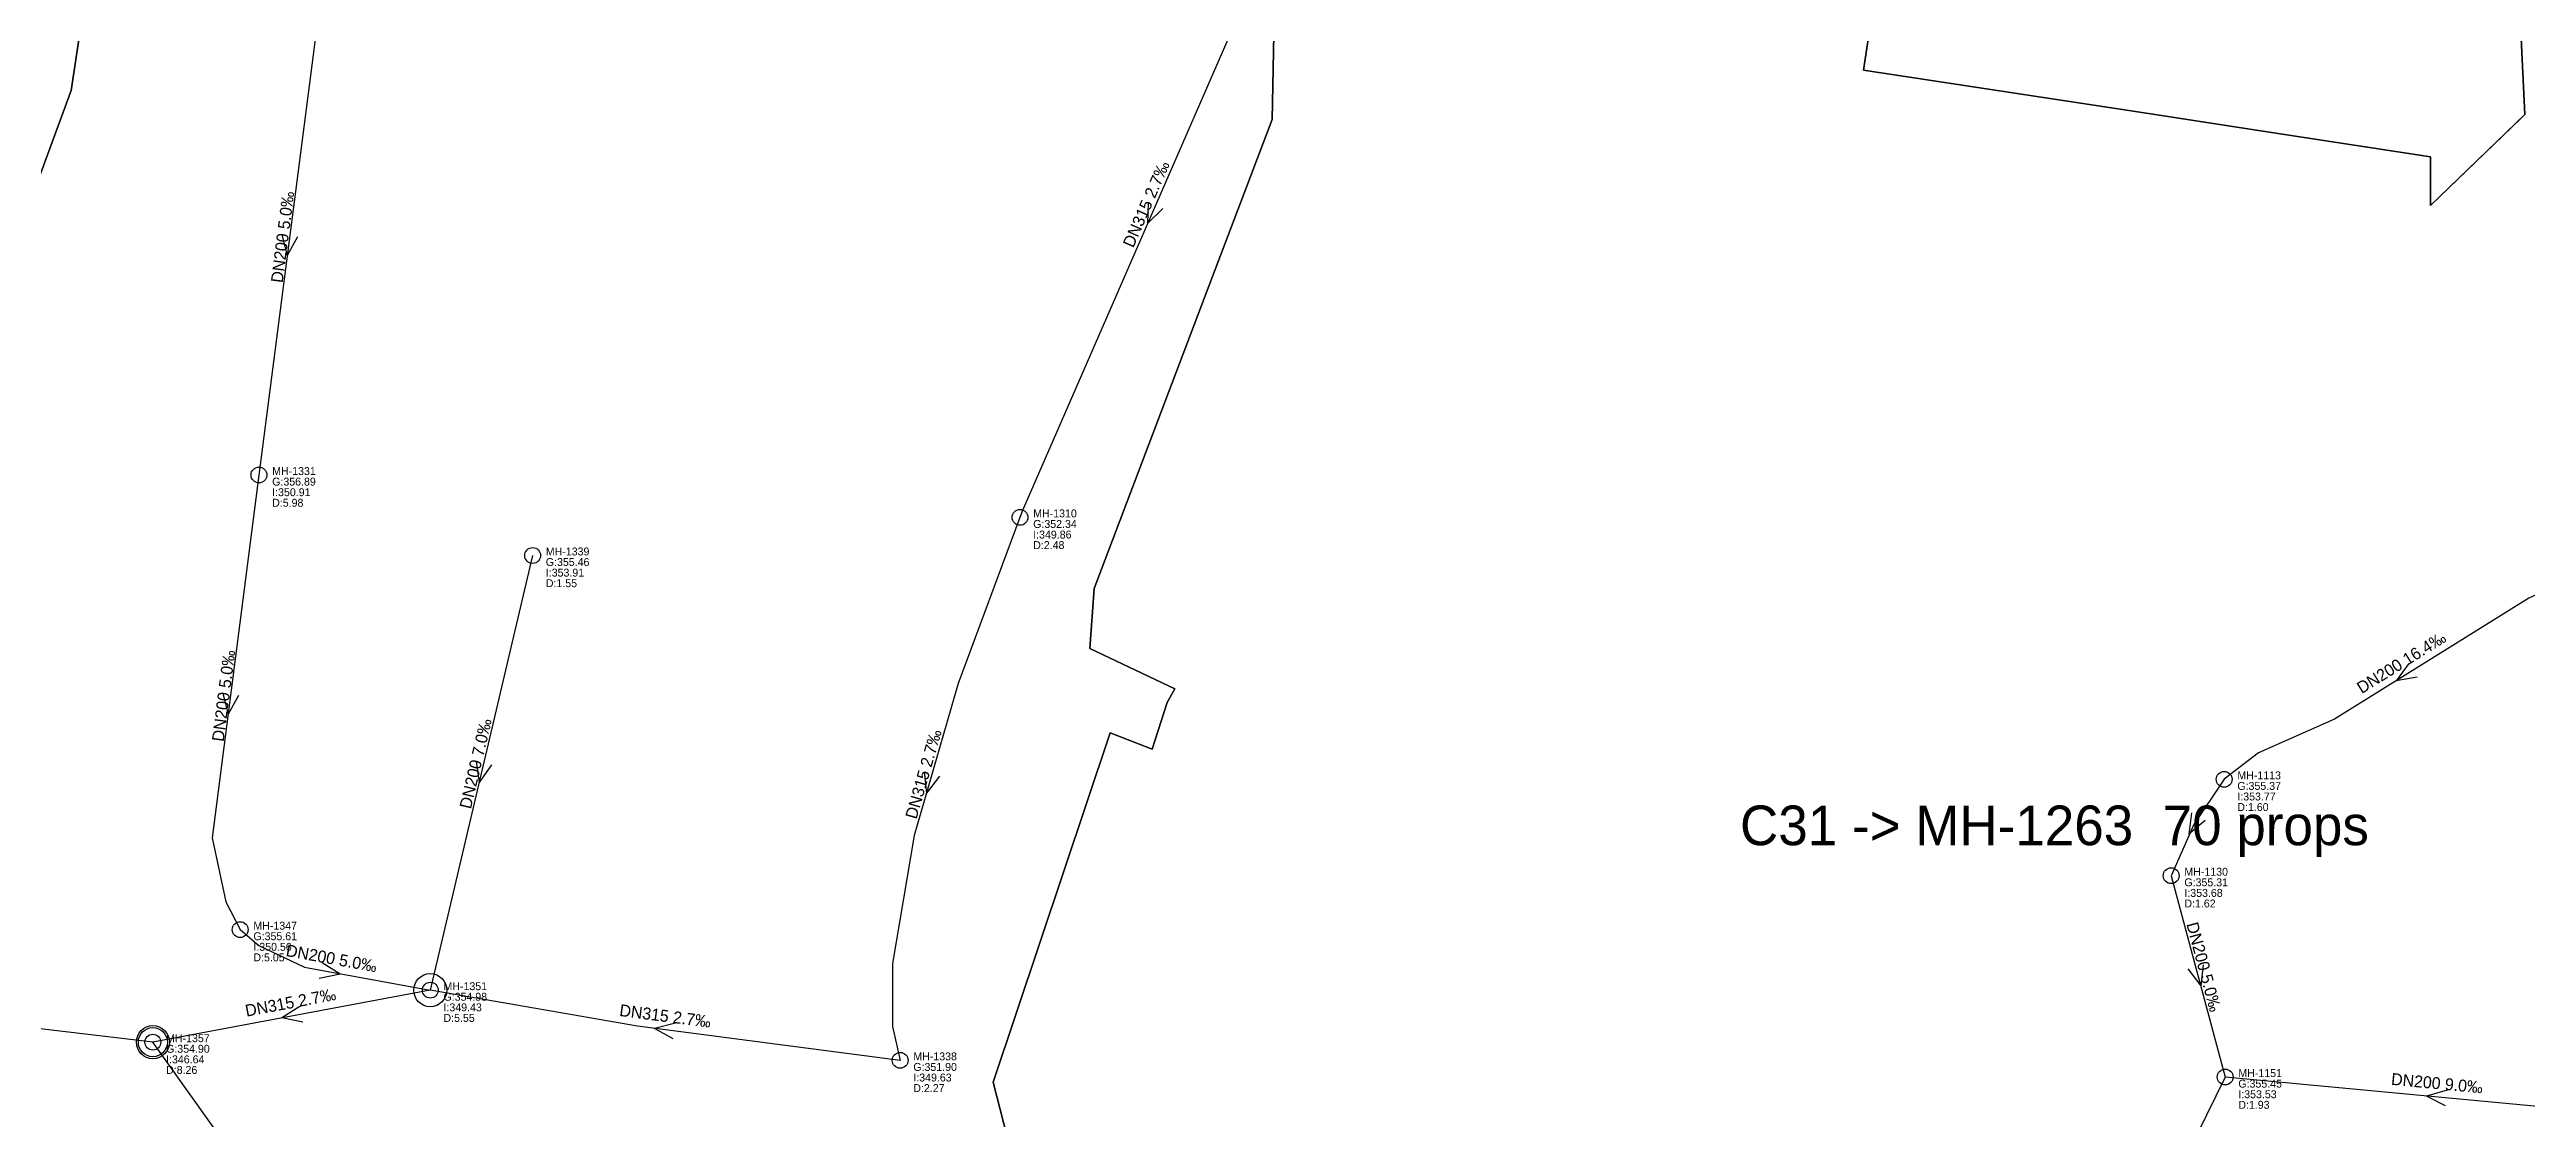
# Model space of a CAD drawing. Header units: metres. Extents: x 449148 to 451990, y 2566737 to 2570847.
# Drawn here: x 450435.2 to 450810.2, y 2567563.4 to 2567725.2 of the extents above; entities that cross this region are included whole.
import ezdxf
from ezdxf.enums import TextEntityAlignment as Align

# ---------------------------------------------------------------- set-up
doc = ezdxf.new("R2010")
doc.units = ezdxf.units.M
for name, color, linetype in [('SEW-CATCHMENT', 4, 'Continuous'), ('SEW-CATCHMENT-LABEL', 4, 'Continuous'), ('SEW-DROP', 6, 'Continuous'), ('SEW-LABEL', 2, 'Continuous'), ('SEW-MAIN-PIPE', 5, 'Continuous'), ('SEW-MH', 7, 'Continuous'), ('SEW-MH-LABEL', 8, 'Continuous'), ('SEW-PIPE-DN200', 3, 'Continuous'), ('SEW-PIPE-DN315', 5, 'Continuous'), ('SEW-TRUNK-MH', 7, 'Continuous')]:
    doc.layers.add(name, color=color, linetype=linetype)

msp = doc.modelspace()

# ---------------------------------------------------------------- linework, layer by layer
at = {"layer": 'SEW-CATCHMENT'}
for points in [[(450808.1, 2567755.2), (450809.98, 2567715.33), (450795.72, 2567701.58), (450795.71, 2567708.95), (450771.62, 2567712.63), (450751.03, 2567715.78), (450730.44, 2567718.93), (450709.85, 2567722.07), (450714.38, 2567751.73)], [(450714.38, 2567751.73), (450709.85, 2567722.07), (450730.44, 2567718.93), (450751.03, 2567715.78), (450771.62, 2567712.63), (450795.71, 2567708.95), (450795.72, 2567701.58), (450809.42, 2567714.78), (450809.98, 2567715.33), (450808.1, 2567755.2)], [(450620.85, 2567740.38), (450620.33, 2567714.59), (450611.32, 2567690.83), (450593.41, 2567643.6), (450592.75, 2567634.53), (450605.58, 2567628.41), (450604.45, 2567626.36), (450602.17, 2567619.31), (450595.8, 2567621.76), (450578.11, 2567568.89), (450590.87, 2567519.05)], [(450590.87, 2567519.05), (450578.11, 2567568.89), (450595.8, 2567621.76), (450602.17, 2567619.31), (450604.45, 2567626.36), (450605.58, 2567628.41), (450592.75, 2567634.53), (450593.41, 2567643.6), (450611.32, 2567690.83), (450611.32, 2567690.83), (450620.33, 2567714.59), (450620.85, 2567740.38)], [(450425.17, 2567682.93), (450438.49, 2567719), (450441.23, 2567737.11)], [(450441.23, 2567737.11), (450438.49, 2567719), (450425.17, 2567682.93)]]:
    msp.add_lwpolyline(points, dxfattribs=at)
at = {"layer": 'SEW-DROP'}
for centre in [(450492.88, 2567582.83), (450492.88, 2567582.83), (450450.88, 2567574.96)]:
    msp.add_circle(centre, 2.5, dxfattribs=at)
at = {"layer": 'SEW-LABEL'}
for p, q in [((450601.59, 2567702.09), (450601.49, 2567698.86)), ((450603.79, 2567701.13), (450601.49, 2567698.86)), ((450470.41, 2567697.14), (450471.22, 2567694.01)), ((450472.79, 2567696.83), (450471.22, 2567694.01)), ((450792.41, 2567632.26), (450790.49, 2567629.66)), ((450793.67, 2567630.22), (450790.49, 2567629.66)), ((450461.48, 2567627.71), (450462.29, 2567624.58)), ((450463.86, 2567627.41), (450462.29, 2567624.58)), ((450499.8, 2567617.46), (450500.28, 2567614.26)), ((450502.13, 2567616.91), (450500.28, 2567614.26)), ((450567.67, 2567615.87), (450567.99, 2567612.65)), ((450569.98, 2567615.2), (450567.99, 2567612.65)), ((450759.51, 2567609.67), (450759.13, 2567606.46)), ((450761.62, 2567608.53), (450759.13, 2567606.46)), ((450476.08, 2567584.66), (450479.25, 2567585.3)), ((450476.51, 2567587.02), (450479.25, 2567585.3)), ((450758.99, 2567586.05), (450760.92, 2567583.47)), ((450761.31, 2567586.68), (450760.92, 2567583.47)), ((450473.13, 2567580.35), (450470.4, 2567578.62)), ((450473.57, 2567577.99), (450470.4, 2567578.62)), ((450529.98, 2567577.84), (450526.85, 2567577.03)), ((450529.67, 2567575.46), (450526.85, 2567577.03)), ((450798.22, 2567567.72), (450795.12, 2567566.81)), ((450798, 2567565.33), (450795.12, 2567566.81))]:
    msp.add_line(p, q, dxfattribs=at)
at = {"layer": 'SEW-MAIN-PIPE'}
for points in [[(450450.88, 2567574.96), (450385.6, 2567582.69)], [(450505.79, 2567497.91), (450450.88, 2567574.96)]]:
    msp.add_lwpolyline(points, dxfattribs=at)
at = {"layer": 'SEW-MH'}
for centre in [(450466.94, 2567660.79), (450582.16, 2567654.38), (450508.37, 2567648.62), (450764.47, 2567614.74), (450756.45, 2567600.15), (450464.1, 2567591.99), (450492.88, 2567582.83), (450450.88, 2567574.96), (450564.01, 2567572.21), (450764.62, 2567569.68)]:
    msp.add_circle(centre, 1.2, dxfattribs=at)
at = {"layer": 'SEW-PIPE-DN200'}
for points in [[(450475.88, 2567730.21), (450466.94, 2567660.79)], [(450466.94, 2567660.79), (450459.88, 2567605.9), (450461.9, 2567596.22), (450464.1, 2567591.99), (450464.1, 2567591.99)], [(450508.37, 2567648.62), (450492.88, 2567582.83)], [(450819.19, 2567646.1), (450810.62, 2567642.13), (450804.06, 2567638.08), (450781.16, 2567623.86), (450769.69, 2567618.76), (450764.47, 2567614.74)], [(450764.47, 2567614.74), (450759.9, 2567607.89), (450756.45, 2567600.15)], [(450756.45, 2567600.15), (450756.45, 2567600.15), (450764.62, 2567569.68), (450764.62, 2567569.68)], [(450464.1, 2567591.99), (450466.94, 2567589.61), (450473.82, 2567586.29), (450492.88, 2567582.83)], [(450764.62, 2567569.68), (450744.77, 2567529.3), (450741.75, 2567521.58), (450737.33, 2567513.42)], [(450828.61, 2567563.65), (450764.62, 2567569.68)]]:
    msp.add_lwpolyline(points, dxfattribs=at)
at = {"layer": 'SEW-PIPE-DN315'}
for points in [[(450622.08, 2567746.07), (450582.54, 2567655.4), (450582.16, 2567654.38)], [(450582.16, 2567654.38), (450572.78, 2567629.24), (450566.14, 2567606.24), (450562.86, 2567586.86), (450562.86, 2567577.33), (450564.01, 2567572.21)], [(450492.88, 2567582.83), (450450.88, 2567574.96)], [(450564.01, 2567572.21), (450524.26, 2567577.37), (450492.88, 2567582.83)]]:
    msp.add_lwpolyline(points, dxfattribs=at)
at = {"layer": 'SEW-TRUNK-MH'}
msp.add_circle((450450.88, 2567574.96), 2.2, dxfattribs=at)

# ---------------------------------------------------------------- texts
at = {"layer": 'SEW-CATCHMENT-LABEL'}
msp.add_text('C31 -> MH-1263  70 props', height=6, dxfattribs=at).set_placement((450738.78, 2567604.77), align=Align.CENTER)
at = {"layer": 'SEW-LABEL'}
for s, rotation, p in [('DN315 2.7‰', 66.4401, (450602.09, 2567701.44)), ('DN200 5.0‰', 82.668, (450471.41, 2567696.7)), ('DN200 5.0‰', 82.668, (450462.48, 2567627.27)), ('DN200 16.4‰', 31.827, (450791.77, 2567631.65)), ('DN200 7.0‰', 76.7509, (450500.62, 2567616.92)), ('DN315 2.7‰', 73.9064, (450568.41, 2567615.29)), ('DN200 5.0‰', -74.9919, (450760.54, 2567586.12)), ('DN200 5.0‰', -10.2862, (450477.77, 2567586.77)), ('DN315 2.7‰', 10.6197, (450471.88, 2567580.09)), ('DN315 2.7‰', 352.6081, (450528.34, 2567578.04)), ('DN200 9.0‰', 354.6164, (450796.62, 2567567.86))]:
    msp.add_text(s, height=1.8, rotation=rotation, dxfattribs=at).set_placement(p, align=Align.CENTER)
at = {"layer": 'SEW-MH-LABEL'}
for s, p in [('G:356.89', (450468.94, 2567659.19)), ('MH-1331', (450468.94, 2567660.79)), ('D:5.98', (450468.94, 2567655.99)), ('I:350.91', (450468.94, 2567657.59)), ('MH-1310', (450584.16, 2567654.38)), ('G:352.34', (450584.16, 2567652.78)), ('I:349.86', (450584.16, 2567651.18)), ('G:355.46', (450510.37, 2567647.02)), ('MH-1339', (450510.37, 2567648.62)), ('D:2.48', (450584.16, 2567649.58)), ('D:1.55', (450510.37, 2567643.82)), ('I:353.91', (450510.37, 2567645.42)), ('G:355.37', (450766.47, 2567613.14)), ('MH-1113', (450766.47, 2567614.74)), ('D:1.60', (450766.47, 2567609.94)), ('I:353.77', (450766.47, 2567611.54)), ('G:355.31', (450758.45, 2567598.55)), ('MH-1130', (450758.45, 2567600.15)), ('D:1.62', (450758.45, 2567595.35)), ('I:353.68', (450758.45, 2567596.95)), ('MH-1347', (450466.1, 2567591.99)), ('G:355.61', (450466.1, 2567590.39)), ('D:5.05', (450466.1, 2567587.19)), ('I:350.56', (450466.1, 2567588.79)), ('G:354.98', (450494.88, 2567581.23)), ('MH-1351', (450494.88, 2567582.83)), ('I:349.43', (450494.88, 2567579.63)), ('D:5.55', (450494.88, 2567578.03)), ('G:354.90', (450452.88, 2567573.36)), ('MH-1357', (450452.88, 2567574.96)), ('MH-1338', (450566.01, 2567572.21)), ('D:8.26', (450452.88, 2567570.16)), ('I:346.64', (450452.88, 2567571.76)), ('G:351.90', (450566.01, 2567570.61)), ('I:349.63', (450566.01, 2567569.01)), ('G:355.45', (450766.62, 2567568.08)), ('MH-1151', (450766.62, 2567569.68)), ('D:2.27', (450566.01, 2567567.41)), ('D:1.93', (450766.62, 2567564.88)), ('I:353.53', (450766.62, 2567566.48))]:
    msp.add_text(s, height=1.2, dxfattribs=at).set_placement(p)

doc.saveas('drawing.dxf')
